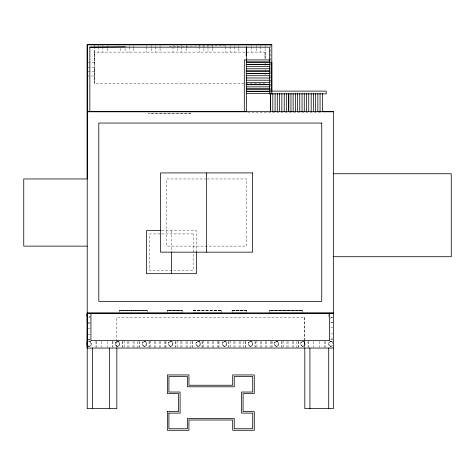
<?xml version="1.0" encoding="UTF-8"?>
<svg xmlns="http://www.w3.org/2000/svg" width="475" height="475" viewBox="0 0 475 475"><rect width="100%" height="100%" fill="white"/><g stroke="black" fill="none" stroke-linecap="round" stroke-linejoin="round"><path stroke-width="0.36" stroke-dasharray="2.38 1.78" d="M133.024 347.296L133.024 341.359M137.702 348.038L137.702 341.359M119.385 312.574L119.385 310.264L147.191 310.258L119.385 310.448M167.218 312.586L167.218 310.187L182.174 310.187L167.218 310.448M193.557 310.187L221.57 310.187L193.557 310.187L193.557 312.574M269.325 312.574L269.325 310.264L302.195 310.448L269.325 310.264M302.195 312.574L302.195 310.27M90.387 341.911L91.099 343.876L90.387 345.848L88.647 346.334L90.778 345.848L91.722 343.876L90.778 341.911L88.647 341.424L90.778 341.911L88.783 341.424L87.501 342.784M117.034 346.334L115.752 344.969L115.752 342.784L117.034 341.424L118.637 341.911L119.35 343.876L118.637 345.848L117.034 346.334L115.188 344.969L115.188 342.784L116.897 341.424L119.023 341.911L119.973 343.876L119.023 345.848L116.897 346.334L119.023 345.848M144.038 346.334L142.749 344.969L142.749 342.784L144.038 341.424L145.641 341.911L146.353 343.876L145.641 345.848L144.038 346.334L142.191 344.969L142.191 342.784L143.895 341.424L146.027 341.911L146.977 343.876L146.027 345.848L143.895 346.334L146.027 345.848M170.145 346.334L168.862 344.969L168.862 342.784L170.145 341.424L171.748 341.911L172.461 343.876L171.748 345.848L170.145 346.334L168.298 344.969L168.298 342.784L170.008 341.424L172.14 341.911L173.084 343.876L172.14 345.848L170.008 346.334L172.14 345.848M197.814 346.334L196.531 344.969L196.531 342.784L197.814 341.424L199.417 341.911L200.129 343.876L199.417 345.848L197.814 346.334L195.967 344.969L195.967 342.784L197.677 341.424L199.809 341.911L200.753 343.876L199.809 345.848L197.677 346.334L199.809 345.848M224.105 346.334L222.822 344.969L222.822 342.784L224.105 341.424L225.708 341.911L226.421 343.876L225.708 345.848L224.105 346.334L222.258 344.969L222.258 342.784L223.968 341.424L226.1 341.911L227.05 343.876L226.1 345.848L223.968 346.334L226.1 345.848M250.07 346.334L248.781 344.969L248.781 342.784L250.07 341.424L251.673 341.911L252.385 343.876L251.673 345.848L250.07 346.334L248.223 344.969L248.223 342.784L249.927 341.424L252.059 341.911L253.009 343.876L252.059 345.848L249.927 346.334L252.059 345.848M276.034 346.334L274.746 344.969L274.746 342.784L276.034 341.424L277.637 341.911L278.35 343.876L277.637 345.848L276.034 346.334L274.188 344.969L274.188 342.784L275.892 341.424L278.023 341.911L278.973 343.876L278.023 345.848L275.892 346.334L278.023 345.848M302.468 346.334L301.186 344.969L301.186 342.784L302.468 341.424L304.071 341.911L304.784 343.876L304.071 345.848L302.468 346.334L300.622 344.969L300.622 342.784L302.332 341.424L304.463 341.911L305.413 343.876L304.463 345.848L302.332 346.334L304.463 345.848M330.576 346.334L329.288 344.969L329.288 342.784L330.576 341.424L332.565 341.911L330.434 341.424L328.73 342.784L328.73 344.969L330.434 346.334L332.565 345.848L330.434 346.334L332.179 345.848M330.576 318.048L332.565 317.561L330.434 318.048L332.179 317.561M88.647 317.211L90.387 316.724L88.647 317.211L90.066 316.884M88.647 346.334L90.778 345.848M169.219 46.312L224.853 45.713M265.056 52.125L265.068 58.692L265.056 52.125L94.264 52.125L94.264 44.703L94.282 46.146M87.845 62.7L94.513 62.7L94.543 83.511L265.121 83.511M87.845 67.331L94.513 67.331L94.531 83.511L94.293 46.865M87.845 71.416L94.513 71.416M87.109 75.988L94.525 75.988M247.57 112.343L321.789 112.343M190.57 113.638L148.283 113.638L190.57 113.638L190.57 111.797M206.607 178.962L166.606 178.962L166.606 246.121L246.602 246.121L246.602 178.962L207.343 178.962M161.85 230.618L196.442 230.618L196.442 251.423M232.115 310.448L246.602 310.448M119.385 310.644L147.191 310.638L119.385 310.828M167.218 310.567L182.174 310.567L167.218 310.828M232.115 310.567L246.602 310.567M232.115 310.828L246.602 310.828M304.778 341.359L304.778 347.296L304.742 317.377L116.838 317.377L116.838 340.617M330.867 322.252L332.726 322.252M330.867 322.709L332.726 322.709M87.839 322.745L90.315 322.745M87.839 323.202L90.315 323.202M330.867 327.714L332.726 327.714M87.839 328.207L90.315 328.207M330.867 333.907L332.726 333.907M87.839 334.4L90.315 334.4M330.867 338.912L332.726 338.912M87.839 339.405L90.315 339.405M330.867 339.376L332.726 339.376M87.839 339.863L90.315 339.863M118.637 341.911L119.023 341.911L116.897 341.424M145.641 341.911L146.027 341.911L143.895 341.424M171.748 341.911L172.14 341.911L170.008 341.424M199.417 341.911L199.809 341.911L197.677 341.424M225.708 341.911L226.1 341.911L223.968 341.424M251.673 341.911L252.059 341.911L249.927 341.424M277.637 341.911L278.023 341.911L275.892 341.424M304.071 341.911L304.463 341.911L302.332 341.424M115.188 342.784L115.752 342.784M142.191 342.784L142.749 342.784M168.298 342.784L168.862 342.784M195.967 342.784L196.531 342.784M222.258 342.784L222.822 342.784M248.223 342.784L248.781 342.784M274.188 342.784L274.746 342.784M300.622 342.784L301.186 342.784M328.73 342.784L329.288 342.784M91.099 343.876L91.722 343.876M119.35 343.876L119.973 343.876M146.353 343.876L146.977 343.876M172.461 343.876L173.084 343.876M200.129 343.876L200.753 343.876M226.421 343.876L227.05 343.876M252.385 343.876L253.009 343.876M278.35 343.876L278.973 343.876M304.784 343.876L305.413 343.876M115.188 344.969L115.752 344.969M142.191 344.969L142.749 344.969M168.298 344.969L168.862 344.969M195.967 344.969L196.531 344.969M222.258 344.969L222.822 344.969M248.223 344.969L248.781 344.969M274.188 344.969L274.746 344.969M300.622 344.969L301.186 344.969M328.73 344.969L329.288 344.969M330.434 341.424L332.565 341.911M87.928 345.426L88.783 346.334M332.179 341.911L332.892 343.876M94.513 62.765L94.264 52.125L94.513 64.024M265.08 63.074L265.08 65.995M265.092 69.641L265.092 74.753M328.73 314.503L328.73 316.688M325.173 341.359L325.173 347.296M324.716 341.359L324.716 347.296M319.705 341.359L319.705 347.296M313.518 341.359L313.518 347.296M308.507 341.359L308.507 347.296M308.049 341.359L308.049 347.296M304.742 317.377L304.742 339.892M298.579 341.359L298.579 347.296M298.193 341.359L298.193 347.296M296.863 341.359L296.863 348.038M293.188 341.359L293.188 347.296M292.184 341.359L292.184 347.296M288.058 341.359L288.058 347.296M286.995 341.359L286.995 347.296M283.444 340.617L283.444 347.296M281.99 341.359L281.99 347.296M281.604 341.359L281.604 347.296M272.127 341.359L272.127 347.296M271.67 341.359L271.67 347.296M270.637 45.481L270.637 61.352M270.637 63.199L270.637 91.236M270.637 92.043L270.637 93.498M270.34 341.359L270.34 347.296M266.665 341.359L266.665 347.296M265.662 341.359L265.662 347.296M265.115 45.446L265.115 47.672M265.115 48.414L265.115 58.692M261.535 341.359L261.535 347.296M260.49 44.703L260.49 46.188M260.49 46.93L260.49 52.125M260.472 341.359L260.472 347.296M256.922 340.617L256.922 348.038M256.405 45.446L256.405 47.672M256.405 48.414L256.405 52.125M255.467 341.359L255.467 347.296M255.01 341.359L255.01 347.296M251.833 44.703L251.833 46.188M251.833 46.93L251.833 52.125M246.602 312.586L246.602 310.187L232.115 310.187L232.115 312.574M245.611 341.359L245.611 347.296M245.153 341.359L245.153 347.296M243.788 341.359L243.788 348.038M240.142 341.359L240.142 347.296M239.109 341.359L239.109 347.296M238.86 45.446L238.86 47.672M238.86 48.414L238.86 52.125M234.982 341.359L234.982 347.296M234.228 44.703L234.228 46.188M234.228 46.93L234.228 52.125M233.949 341.359L233.949 347.296M230.369 340.617L230.369 347.296M230.143 44.703L230.143 46.188M230.143 46.93L230.143 52.125M228.944 341.359L228.944 347.296M228.487 341.359L228.487 347.296M225.578 44.703L225.578 46.188M225.578 46.93L225.578 52.125M221.57 310.187L221.57 312.574M219.017 341.359L219.017 347.296M218.631 341.359L218.631 347.296M217.265 341.359L217.265 347.296M213.619 341.359L213.619 347.296M212.61 45.446L212.61 47.672M212.61 48.414L212.61 52.125M212.592 341.359L212.592 347.296M208.466 341.359L208.466 347.296M207.985 44.703L207.985 46.188M207.985 46.93L207.985 52.125M207.433 341.359L207.433 347.296M203.9 45.446L203.9 47.672M203.9 48.414L203.9 52.125M203.846 340.617L203.846 347.296M202.421 341.359L202.421 347.296M202.035 341.359L202.035 347.296M199.328 44.703L199.328 46.188M199.328 46.93L199.328 52.125M192.565 341.359L192.565 347.296M192.108 341.359L192.108 347.296M190.742 341.359L190.742 348.038M187.102 341.359L187.102 347.296M186.325 45.446L186.325 47.672M186.325 48.414L186.325 52.125M186.069 341.359L186.069 347.296M182.174 310.187L182.174 312.574M181.943 341.359L181.943 347.296M181.693 44.703L181.693 46.188M181.693 46.93L181.693 52.125M180.91 341.359L180.91 347.296M177.608 45.446L177.608 47.672M177.608 48.414L177.608 52.125M177.329 340.617L177.329 348.038M175.904 341.359L175.904 347.296M175.441 341.359L175.441 347.296M173.037 44.703L173.037 46.188M173.037 46.93L173.037 52.125M171.422 230.618L171.422 251.423M165.971 341.359L165.971 347.296M165.585 341.359L165.585 347.296M164.225 341.359L164.225 348.038M160.58 341.359L160.58 347.296M160.063 45.446L160.063 47.672M160.063 48.414L160.063 52.125M159.547 341.359L159.547 347.296M155.432 44.703L155.432 46.188M155.432 46.93L155.432 52.125M155.42 341.359L155.42 347.296M154.387 341.359L154.387 347.296M151.347 45.446L151.347 47.672M151.347 48.414L151.347 52.125M150.807 340.617L150.807 347.296M149.382 341.359L149.382 347.296M148.996 341.359L148.996 347.296M147.191 310.258L147.197 312.574M146.781 44.703L146.781 46.188M146.781 46.93L146.781 52.125M139.525 341.359L139.525 347.296M139.068 341.359L139.068 347.296M134.057 341.359L134.057 347.296M133.808 45.446L133.808 47.672M133.808 48.414L133.808 52.125M129.176 44.703L129.176 46.188M129.176 46.93L129.176 52.125M128.897 341.359L128.897 347.296M127.864 341.359L127.864 347.296M125.091 48.414L125.091 52.125M124.284 340.617L124.284 347.296M122.859 341.359L122.859 347.296M122.402 341.359L122.402 347.296M120.519 48.414L120.519 52.125M116.838 341.359L116.838 347.296M112.931 341.359L112.931 347.296M112.545 341.359L112.545 347.296M107.546 45.446L107.546 47.672M107.546 48.414L107.546 52.125M107.534 341.359L107.534 347.296M102.915 44.703L102.915 46.188M102.915 46.93L102.915 52.125M101.347 341.359L101.347 347.296M98.83 44.703L98.83 46.188M98.83 46.93L98.83 52.125M96.336 341.359L96.336 347.296M95.956 341.359L95.956 347.296M193.557 310.567L221.57 310.828L193.557 310.567M193.159 233.908L149.678 233.908L149.678 270.406L193.159 270.406L193.159 233.908M302.195 310.65L269.325 310.828L302.195 310.65"/><path stroke-width="0.71" d="M333.343 348.038L87.216 348.038L87.24 313.31L182.174 313.28M193.557 313.28L221.57 313.28M271.807 91.105L271.807 44.703L87.216 44.822L87.216 408.625L116.838 408.625L116.838 348.038M125.453 46.788L89.846 47.167L89.846 111.797L244.31 111.797L244.31 59.909L269.919 59.909M218.821 44.703L271.801 44.763L87.216 44.703L87.216 178.962L23.75 178.962L23.75 246.121L87.216 246.121M87.216 322.745L87.24 313.31L333.343 313.28L269.325 313.28M246.198 55.581L246.341 46.924M87.24 313.31L86.937 315.845L87.501 315.845L87.358 313.47L87.204 342.897M87.216 111.797L89.846 111.708M89.846 47.167L269.456 47.167L269.456 93.86L326.212 93.86L326.212 91.105L269.456 91.105M246.127 62.071L269.919 62.071M246.127 62.088L269.919 62.088M269.456 62.219L271.807 62.219L271.807 93.86M246.127 64.315L269.919 64.315M246.127 64.392L269.919 64.392M246.127 66.601L269.919 66.571M246.127 68.78L269.919 68.768M246.127 71.007L269.919 71.007M246.127 71.09L269.919 71.09M246.127 73.382L269.919 73.382M246.127 73.53L269.919 73.53M246.127 75.691L269.919 75.709M246.127 77.936L269.919 78.013M246.127 80.192L269.919 80.228M246.127 82.401L269.919 82.389M246.127 84.627L269.919 84.627M246.127 84.71L269.919 84.71M246.127 86.848L269.919 86.83M246.127 91.236L269.919 91.236M246.127 91.319L269.919 91.319M246.127 93.498L269.919 93.528M87.216 111.459L333.343 111.459L333.343 408.625L304.808 408.625L304.808 348.038M322.222 111.797L333.343 111.797M333.343 173.755L451.25 173.755L451.25 256.714L333.343 256.714M161.114 230.618L146.395 230.618L146.395 273.689L196.442 273.689L196.442 251.792M87.216 312.942L333.343 312.942M244.31 111.75L246.602 111.75L246.388 46.924M87.21 345.099L87.216 348.038M329.626 313.28L329.626 340.617L90.933 340.617L90.933 313.28M328.724 348.038L328.724 408.625M322.365 93.528L322.365 111.619M320.061 93.528L320.061 111.619M317.84 93.528L317.84 111.619M315.637 93.528L315.637 111.619M313.363 93.528L313.363 111.619M311.184 93.528L311.184 111.619M309.914 348.038L309.914 408.625M308.744 93.528L308.744 111.619M306.434 93.528L306.434 111.619M304.261 93.528L304.261 111.619M302.047 93.528L302.047 111.619M299.743 93.528L299.743 111.619M297.564 93.528L297.564 111.619M295.444 93.528L295.444 111.619M293.134 93.528L293.134 111.619M290.955 93.528L290.955 111.619M286.437 93.528L286.443 111.619M284.258 93.528L284.198 111.619M281.889 93.528L281.823 111.619M279.514 93.528L279.514 111.619M277.335 93.528L277.275 111.619M275.126 93.528L275.078 111.619M272.822 93.528L272.816 111.619M270.637 93.528L270.637 111.619M270.578 93.528L270.578 111.619M246.602 313.298L232.115 313.28M206.607 172.918L206.607 252.166M171.422 251.792L171.422 273.689M109.606 348.038L109.606 408.625M92.583 348.038L92.583 408.625M167.354 411.546L167.354 430.297L188.937 430.297L188.937 419.995L232.691 419.995L232.691 430.297L254.273 430.297L254.273 411.546L243.081 411.546L243.081 393.591L254.273 393.591L254.273 374.941L232.691 374.941L232.691 385.243L188.937 385.243L188.937 374.941L167.354 374.941L167.354 393.591L178.547 393.591L178.547 411.546L167.354 411.546M168.91 413.102L168.91 428.741L187.382 428.741L187.382 418.439L234.246 418.439L234.246 428.741L252.718 428.741L252.718 413.102L241.526 413.102L241.526 392.035L252.718 392.035L252.718 376.497L234.246 376.497L234.246 386.798L187.382 386.798L187.382 376.497L168.91 376.497L168.91 392.035L180.102 392.035L180.102 413.102L168.91 413.102M269.919 88.997L246.127 88.997L269.919 89.009M321.759 123.049L98.8 123.049L98.8 301.358L321.759 301.358L321.759 123.049M252.647 172.918L160.562 172.918L160.562 252.166L252.647 252.166L252.647 172.918M87.501 342.784L86.937 342.784L86.937 344.969L87.501 344.969L87.501 342.784M288.747 111.619L288.747 93.528L288.699 111.619"/></g></svg>
